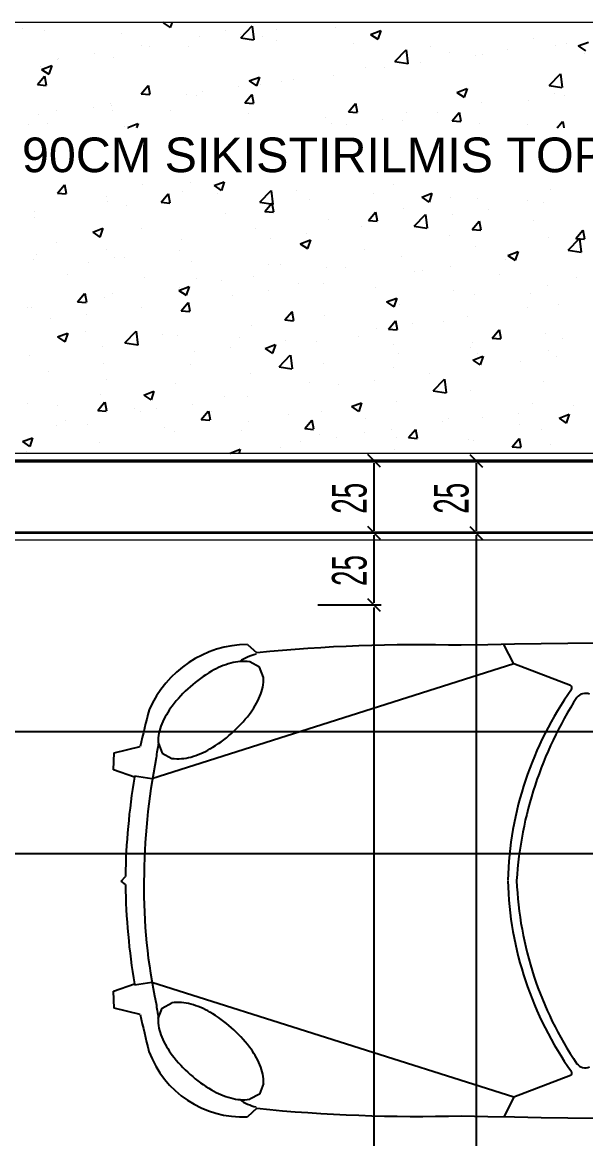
# Model space of a CAD drawing. Header units: inches. Extents: x -7543 to -822, y 102837 to 190349.
# Drawn here: x -836.31437 to -836.29487, y 102837.14652 to 102837.18517 of the extents above; entities that cross this region are included whole.
import ezdxf

# ---------------------------------------------------------------- set-up
doc = ezdxf.new("R2010")
doc.units = ezdxf.units.IN
doc.header["$MEASUREMENT"] = 0
doc.linetypes.add('DASHDOTX2', pattern=[2, 1, -0.5, 0, -0.5])
doc.layers.get('Defpoints').update_dxf_attribs({"lineweight": 25})
for name, color, linetype, lineweight in [('AKS', 1, 'Continuous', 25), ('ARABA', 7, 'Continuous', 25), ('ICOL', 55, 'Continuous', 25), ('SIVA', 150, 'Continuous', 15), ('TARAMA', 8, 'Continuous', 25), ('YAZI', 7, 'Continuous', 25)]:
    doc.layers.add(name, color=color, linetype=linetype, lineweight=lineweight)
doc.layers.add('DUVAR', color=7, linetype='Continuous', lineweight=35, true_color=0xfc4642)
doc.styles.add('OLCU', font='tromand.shx', dxfattribs={"width": 0.6, "height": 12})
doc.styles.add('TURKCE', font='arial.ttf')

msp = doc.modelspace()

# ---------------------------------------------------------------- linework, layer by layer
at = {"layer": 'AKS', "linetype": 'DASHDOTX2', "ltscale": 10}
msp.add_line((-836.3331215750702, 102837.1674930621), (-836.1803623513185, 102837.1674930621), dxfattribs=at)
at = {"layer": 'ARABA'}
for p, q in [((-836.3065724856135, 102837.1636374035), (-836.3062461802589, 102837.163345105)), ((-836.2973572593438, 102837.1629603132), (-836.2977051518502, 102837.1636371432)), ((-836.2973572593438, 102837.1629603132), (-836.3098808904258, 102837.1589848025)), ((-836.3061573693874, 102837.1628508874), (-836.3064981602042, 102837.1630333451)), ((-836.3060186560965, 102837.1624900719), (-836.3061573693874, 102837.1628508874)), ((-836.2954007900678, 102837.1622106704), (-836.2973572593438, 102837.1629603132)), ((-836.3111852026032, 102837.1598790181), (-836.3102854241599, 102837.1600949667)), ((-836.3096699120053, 102837.1602338915), (-836.3095311987144, 102837.1598730761)), ((-836.3112090832483, 102837.1592895024), (-836.3111852026032, 102837.1598790181)), ((-836.3095311987144, 102837.1598730761), (-836.3091904078976, 102837.1596906184)), ((-836.3104861259161, 102837.1590398044), (-836.3112090832483, 102837.1592895024)), ((-836.3098808904258, 102837.1589848025), (-836.3104800798922, 102837.1590759139)), ((-836.3109487015054, 102837.1554387577), (-836.310802036356, 102837.1556005228)), ((-836.310802036356, 102837.155317337), (-836.3109487015054, 102837.1554387577)), ((-836.3112090832483, 102837.1516283575), (-836.3104861259161, 102837.1518780555)), ((-836.3111852026032, 102837.1510388418), (-836.3112090832483, 102837.1516283575)), ((-836.3098808904258, 102837.1519330574), (-836.3104800798922, 102837.151841946)), ((-836.2973572593438, 102837.1479575466), (-836.3098808904258, 102837.1519330574)), ((-836.3095311987144, 102837.1510447838), (-836.3091904078976, 102837.1512272415)), ((-836.3102854241599, 102837.1508228932), (-836.3111852026032, 102837.1510388418)), ((-836.3096699120053, 102837.1506839683), (-836.3095311987144, 102837.1510447838)), ((-836.2954007900678, 102837.1487071895), (-836.2973572593438, 102837.1479575466)), ((-836.3060186560964, 102837.148427788), (-836.3061573693874, 102837.1480669725)), ((-836.3061573693874, 102837.1480669725), (-836.3064981602042, 102837.1478845148)), ((-836.2973572593438, 102837.1479575466), (-836.2977051518502, 102837.1472807167)), ((-836.3062461802589, 102837.1475727548), (-836.3065724856135, 102837.1472804564))]:
    msp.add_line(p, q, dxfattribs=at)
for centre, radius, start, end in [((-836.3065194962948, 102837.1598720814), 0.003765695014078214, 90.80626936418145, 156.6309590040515), ((-836.3006763973957, 102837.1078737854), 0.05575024469299015, 88.46077408560932, 95.73375645431476), ((-836.2923812903906, 102836.8943341185), 0.2693556434130333, 85.17144948693704, 91.4465947719862), ((-836.305916862434, 102837.1617329845), 0.001604419163886786, 102.8828287334278, 125.2515636442781), ((-836.306377986811, 102837.160236144), 0.002858974677958856, 105.8025540755275, 120.1927662823026), ((-836.3067164174641, 102837.1614319291), 0.001616220745716414, 82.23896652292976, 105.8025540755275), ((-836.305463732567, 102837.1586648416), 0.004676899833748401, 120.1927662823026, 131.4322878137079), ((-836.3076347804976, 102837.1624724249), 0.001616220745716076, 337.062021516128, 0.6256092340703007), ((-836.305463732567, 102837.1586648416), 0.004676899833750893, 131.4322878137079, 142.6718091845319), ((-836.2855770157829, 102837.1551348832), 0.01199407059845997, 144.648435494083, 178.4111011900916), ((-836.295432991687, 102837.1621266284), 9.000000000001016e-05, 324.648435494083, 69.03511178387163), ((-836.3087792664876, 102837.1629567689), 0.002858974677957986, 322.6718091845318, 337.062021516128), ((-836.2840167872758, 102837.1546220789), 0.01326879482916422, 147.2533750748712, 176.3840064397451), ((-836.2948828767654, 102837.1615652081), 0.0003758651692243097, 67.23109894188038, 141.4393808775452), ((-836.2872966477651, 102837.1551756174), 0.02350922877102512, 164.7336474518918, 167.9214886053963), ((-836.3069093016143, 102837.1597671946), 0.002858974677957986, 142.6718091845319, 157.062021516128), ((-836.3080537876042, 102837.1602515386), 0.001616220745716654, 157.062021516128, 180.6256092340703), ((-836.3102248355349, 102837.1640591218), 0.004676899833751269, 311.4322878137079, 322.6718091845318), ((-836.3102248355349, 102837.1640591218), 0.004676899833748117, 300.1927662823025, 311.4322878137079), ((-836.3021151182527, 102837.1587675911), 0.007679668023683556, 169.2088268491464, 172.9223235709005), ((-836.2870538931709, 102837.1553224183), 0.02310356432466791, 169.0428091582764, 179.7520692791098), ((-836.3089721506377, 102837.1612920344), 0.001616220745716414, 262.2389665229297, 285.8025540755275), ((-836.3093105812909, 102837.1624878195), 0.002858974677959079, 285.8025540755275, 300.1927662823025), ((-836.2872966477651, 102837.1551756174), 0.02350922877102537, 170.5394231677598, 178.9643807944582), ((-836.2855770157829, 102837.1557829767), 0.01199407059845997, 181.5888988099084, 215.351564505917), ((-836.2850701301882, 102837.1559498402), 0.01219891753207151, 182.3063260507667, 214.0562924097324), ((-836.2872966477651, 102837.1557422424), 0.02350922877102538, 181.0356192055418, 189.4605768322402), ((-836.2914766547335, 102837.1551564354), 0.01868247958051604, 179.1843322190227, 192.213632216042), ((-836.3021151182527, 102837.1521502688), 0.007679668023683556, 187.0776764290996, 190.7911731508536), ((-836.3089721506377, 102837.1496258255), 0.001616220745716343, 74.19744592447249, 97.76103347707027), ((-836.2795417332272, 102837.1573854886), 0.03143631961070486, 192.0496003841092, 194.4423652883399), ((-836.3093105812909, 102837.1484300404), 0.002858974677959079, 59.80723371769746, 74.19744592447249), ((-836.3102248355349, 102837.1468587381), 0.004676899833750634, 48.56771218629208, 59.80723371769746), ((-836.3080537876042, 102837.1506663213), 0.001616220745716626, 179.3743907659297, 202.937978483872), ((-836.3069093016143, 102837.1511506653), 0.00285897467795887, 202.937978483872, 217.3281908154681), ((-836.3102248355349, 102837.1468587381), 0.004676899833749032, 37.32819081546813, 48.56771218629208), ((-836.3087792664876, 102837.147961091), 0.002858974677957986, 22.93797848387198, 37.32819081546813), ((-836.3067422696274, 102837.1507275229), 0.00345124531163426, 200.0361469341536, 272.8198040646801), ((-836.305463732567, 102837.1522530183), 0.004676899833749085, 217.3281908154681, 228.5677121862921), ((-836.3076347804976, 102837.148445435), 0.001616220745716629, 359.3743907659297, 22.93797848387198), ((-836.2948828767654, 102837.1493526518), 0.0003758651692241277, 218.5606191224547, 292.7689010581196), ((-836.305463732567, 102837.1522530183), 0.004676899833748117, 228.5677121862921, 239.8072337176974), ((-836.295432991687, 102837.1487912315), 9.000000000001016e-05, 290.9648882161284, 35.35156450591698), ((-836.306377986811, 102837.1506817159), 0.002858974677959079, 239.8072337176974, 254.1974459244725), ((-836.2923812903907, 102837.4165837414), 0.2693556434130333, 268.5534052280138, 274.8285505130629), ((-836.3067164174641, 102837.1494859308), 0.001616220745716414, 254.1974459244725, 277.7610334770702), ((-836.305916862434, 102837.1491848754), 0.001604419163886786, 234.7484363557219, 257.1171712665722), ((-836.3006763973957, 102837.2030440745), 0.05575024469298565, 264.2662435456853, 271.5392259143907)]:
    msp.add_arc(centre, radius, start, end, dxfattribs=at)
at = {"layer": 'Defpoints'}
for p, q in [((-836.3208218610786, 102837.1699712074), (-836.2058218610786, 102837.1699712074)), ((-836.2608218610785, 102837.1674930621), (-836.3158218610786, 102837.1674930621))]:
    msp.add_line(p, q, dxfattribs=at)
at = {"layer": 'DUVAR'}
for p, q in [((-836.2708218610786, 102837.1699930621), (-836.3158218610786, 102837.1699930621)), ((-836.2708218610786, 102837.1674930621), (-836.3158218610786, 102837.1674930621))]:
    msp.add_line(p, q, dxfattribs=at)
at = {"layer": 'ICOL'}
for p, q in [((-836.3019673146746, 102837.1697724448), (-836.3024085493062, 102837.1702136794)), ((-836.2988799730301, 102837.1702136794), (-836.2984387383987, 102837.1697724448)), ((-836.3019539319904, 102837.1699930621), (-836.3041379319903, 102837.1699930621)), ((-836.3021879319904, 102837.1675710621), (-836.3021879319904, 102837.1699150621)), ((-836.2988933557144, 102837.1699930621), (-836.2967093557144, 102837.1699930621)), ((-836.2986593557144, 102837.1699150621), (-836.2986593557144, 102837.1675710621)), ((-836.3019539319904, 102837.1674930621), (-836.3041379319903, 102837.1674930621)), ((-836.3019539319904, 102837.1674930621), (-836.3041379319903, 102837.1674930621)), ((-836.3019673146746, 102837.1672724448), (-836.3024085493062, 102837.1677136794)), ((-836.3019673146746, 102837.1672724448), (-836.3024085493062, 102837.1677136794)), ((-836.2988933557144, 102837.1674930621), (-836.2967093557144, 102837.1674930621)), ((-836.2988933557144, 102837.1674930621), (-836.2967093557144, 102837.1674930621)), ((-836.2988799730301, 102837.1677136794), (-836.2984387383987, 102837.1672724448)), ((-836.2988799730301, 102837.1677136794), (-836.2984387383987, 102837.1672724448)), ((-836.3021879319904, 102837.1650710621), (-836.3021879319904, 102837.1674150621)), ((-836.2986593557144, 102837.1674150621), (-836.2986593557144, 102836.8175710621)), ((-836.3019673146746, 102837.1647724448), (-836.3024085493062, 102837.1652136794)), ((-836.3019673146746, 102837.1647724448), (-836.3024085493062, 102837.1652136794)), ((-836.3019539319904, 102837.1649930621), (-836.3041379319903, 102837.1649930621)), ((-836.3019539319904, 102837.1649930621), (-836.3041379319903, 102837.1649930621)), ((-836.3021879319904, 102837.1200710621), (-836.3021879319904, 102837.1649150621)), ((-836.3157438610785, 102837.1606221636), (-836.2708998610785, 102837.1606221636)), ((-836.3182438610786, 102837.1563928054), (-836.2083998610785, 102837.1563928054))]:
    msp.add_line(p, q, dxfattribs=at)
at = {"layer": 'SIVA'}
for p, q in [((-836.3362436090792, 102837.1851747682), (-836.2859936090788, 102837.1851747682)), ((-836.2397436090789, 102837.1702430621), (-836.3210718610786, 102837.1702430621)), ((-836.2710718610786, 102837.1672430621), (-836.3155718610785, 102837.1672430621))]:
    msp.add_line(p, q, dxfattribs=at)
at = {"layer": 'TARAMA'}
for p, q in [((-836.3143538713922, 102837.1849737453), (-836.3143538713922, 102837.1849737453)), ((-836.3135885191289, 102837.1848960631), (-836.3135885191289, 102837.1848960631)), ((-836.3094984582036, 102837.185159078), (-836.3094575838438, 102837.1851747682)), ((-836.309498455401, 102837.185159072), (-836.3092497441293, 102837.1849913141)), ((-836.3092348345493, 102837.1849919383), (-836.3091734880218, 102837.1851747682)), ((-836.3073239340265, 102837.184876961), (-836.3073239340265, 102837.184876961)), ((-836.3068077954946, 102837.1846417515), (-836.3064183530174, 102837.1850476342)), ((-836.3063479500408, 102837.1845708413), (-836.3064031909632, 102837.1850456904)), ((-836.305573469189, 102837.1849279797), (-836.305573469189, 102837.1849279797)), ((-836.3035336850514, 102837.1849992874), (-836.3035336850514, 102837.1849992874)), ((-836.3023128110239, 102837.1847586393), (-836.3019627183639, 102837.1848930273)), ((-836.3020491877503, 102837.1845914939), (-836.3019478061293, 102837.1848936397)), ((-836.3109194069481, 102837.1847832888), (-836.3109194069481, 102837.1847832888)), ((-836.3082502947672, 102837.1846705144), (-836.3082502947672, 102837.1846705144)), ((-836.3068251683264, 102837.1847631904), (-836.3068251683264, 102837.1847631904)), ((-836.3068077970925, 102837.1846417504), (-836.3063631133222, 102837.1845727842)), ((-836.3060592176641, 102837.1846791944), (-836.3060592176641, 102837.1846791944)), ((-836.3055811825864, 102837.18455774), (-836.3055811825864, 102837.18455774)), ((-836.3029120704055, 102837.1844449657), (-836.3029120704055, 102837.1844449657)), ((-836.3023128082191, 102837.1847586333), (-836.3020640969472, 102837.1845908754)), ((-836.296666593184, 102837.1846287571), (-836.296666593184, 102837.1846287571)), ((-836.2955342946013, 102837.1844507724), (-836.2955342946013, 102837.1844507724)), ((-836.295127163844, 102837.1843582006), (-836.2947770711841, 102837.1844925886)), ((-836.3118765798952, 102837.1840981594), (-836.3118765798952, 102837.1840981594)), ((-836.3102398648732, 102837.1843764361), (-836.3102398648732, 102837.1843764361)), ((-836.3099829202099, 102837.1843474645), (-836.3099829202099, 102837.1843474645)), ((-836.3086264013273, 102837.1843271415), (-836.3086264013273, 102837.1843271415)), ((-836.3014715902515, 102837.1838141564), (-836.3010821477743, 102837.1842200391)), ((-836.3010117455422, 102837.1837432429), (-836.3010669864645, 102837.1842180919)), ((-836.3002429582247, 102837.1843321913), (-836.3002429582247, 102837.1843321913)), ((-836.2995825240307, 102837.1841282322), (-836.2995825240307, 102837.1841282322)), ((-836.2984303662515, 102837.1840617526), (-836.2984303662515, 102837.1840617526)), ((-836.2975738460437, 102837.184219417), (-836.2975738460437, 102837.184219417)), ((-836.2959048336387, 102837.1843818456), (-836.2959048336387, 102837.1843818456)), ((-836.295127161037, 102837.1843581946), (-836.2948784497653, 102837.1841904367)), ((-836.294904733863, 102837.1841066426), (-836.294904733863, 102837.1841066426)), ((-836.3136995701229, 102837.1835464222), (-836.3133494774629, 102837.1836808102)), ((-836.3134359476921, 102837.1833792858), (-836.3133345660713, 102837.1836814315)), ((-836.3131557957199, 102837.1838759112), (-836.3131557957199, 102837.1838759112)), ((-836.3131282790326, 102837.1839333701), (-836.3131282790326, 102837.1839333701)), ((-836.3112233357407, 102837.1839522599), (-836.3112233357407, 102837.1839522599)), ((-836.301471591849, 102837.1838141554), (-836.3010269080787, 102837.1837451891)), ((-836.3009975499147, 102837.1837096997), (-836.3009975499147, 102837.1837096997)), ((-836.30058570617, 102837.1837857414), (-836.30058570617, 102837.1837857414)), ((-836.2986920464848, 102837.1840350464), (-836.2986920464848, 102837.1840350464)), ((-836.3138406443263, 102837.1830183741), (-836.3135995989727, 102837.1833056408)), ((-836.3137488683535, 102837.183632167), (-836.3137488683535, 102837.183632167)), ((-836.3136995673218, 102837.1835464162), (-836.31345085605, 102837.1833786583)), ((-836.313526939144, 102837.1829928262), (-836.3135847519533, 102837.1833062396)), ((-836.306513922943, 102837.1831459835), (-836.3061638302831, 102837.1832803715)), ((-836.3062503008932, 102837.1829788415), (-836.3061489192722, 102837.1832809872)), ((-836.303594484328, 102837.1833348182), (-836.303594484328, 102837.1833348182)), ((-836.3024984548774, 102837.1836277073), (-836.3024984548774, 102837.1836277073)), ((-836.3018374053074, 102837.1836209521), (-836.3018374053074, 102837.1836209521)), ((-836.2961353850083, 102837.1829865613), (-836.2957459425312, 102837.1833924441)), ((-836.2956755410435, 102837.1829156445), (-836.2957307819659, 102837.1833904935)), ((-836.313840637318, 102837.1830183726), (-836.3135417789085, 102837.1829922259)), ((-836.3102543434134, 102837.1827046135), (-836.3100132980597, 102837.1829918801)), ((-836.3099406385045, 102837.1826790627), (-836.3099984513137, 102837.1829924762)), ((-836.3068888168762, 102837.1829559212), (-836.3068888168762, 102837.1829559212)), ((-836.3065139201399, 102837.1831459775), (-836.3062652088681, 102837.1829782197)), ((-836.3061200169408, 102837.1830147252), (-836.3061200169408, 102837.1830147252)), ((-836.3054143857241, 102837.1831271824), (-836.3054143857241, 102837.1831271824)), ((-836.3049951571909, 102837.1832052262), (-836.3049951571909, 102837.1832052262)), ((-836.2961353866056, 102837.1829865603), (-836.2956907028353, 102837.182917594)), ((-836.3102543364049, 102837.1827046119), (-836.3099554779955, 102837.1826784652)), ((-836.3086872006039, 102837.1826626722), (-836.3086872006039, 102837.1826626722)), ((-836.3083303165708, 102837.1826266575), (-836.3083303165708, 102837.1826266575)), ((-836.3081405160136, 102837.1827911318), (-836.3081405160136, 102837.1827911318)), ((-836.3066680425003, 102837.1823908528), (-836.3064269971467, 102837.1826781195)), ((-836.306354337865, 102837.1823652992), (-836.3064121506742, 102837.1826787127)), ((-836.2993282757632, 102837.1827455448), (-836.2989781831033, 102837.1828799328)), ((-836.2993282729578, 102837.1827455388), (-836.2990795616861, 102837.182577781)), ((-836.2990646540941, 102837.1825783972), (-836.2989632724732, 102837.1828805429)), ((-836.2959656329153, 102837.1827173764), (-836.2959656329153, 102837.1827173764)), ((-836.295597943151, 102837.1826435031), (-836.295597943151, 102837.1826435031)), ((-836.3131919275824, 102837.1821261009), (-836.3131919275824, 102837.1821261009)), ((-836.3118930805776, 102837.182228312), (-836.3118930805776, 102837.182228312)), ((-836.3112982678971, 102837.1823754059), (-836.3112982678971, 102837.1823754059)), ((-836.3112841350173, 102837.1822877907), (-836.3112841350173, 102837.1822877907)), ((-836.3112462474176, 102837.1821261326), (-836.3112462474176, 102837.1821261326)), ((-836.3092239683969, 102837.1821155376), (-836.3092239683969, 102837.1821155376)), ((-836.3066680354917, 102837.1823908513), (-836.3063691770824, 102837.1823647046)), ((-836.3030817415873, 102837.1820770921), (-836.3028406962337, 102837.1823643588)), ((-836.3027680372253, 102837.1820515358), (-836.3028258500347, 102837.1823649492)), ((-836.298491165528, 102837.1823972834), (-836.298491165528, 102837.1823972834)), ((-836.2968496422885, 102837.1824787138), (-836.2968496422885, 102837.1824787138)), ((-836.31380966763, 102837.1819676977), (-836.31380966763, 102837.1819676977)), ((-836.306554856216, 102837.1820027633), (-836.306554856216, 102837.1820027633)), ((-836.3038857440351, 102837.1818899889), (-836.3038857440351, 102837.1818899889)), ((-836.3030817345787, 102837.1820770906), (-836.3027828761692, 102837.1820509439)), ((-836.3019010538571, 102837.1818136829), (-836.3019010538571, 102837.1818136829)), ((-836.3012166318542, 102837.1817772146), (-836.3012166318542, 102837.1817772146)), ((-836.3010583491912, 102837.1820452304), (-836.3010583491912, 102837.1820452304)), ((-836.300007394172, 102837.1820629879), (-836.300007394172, 102837.1820629879)), ((-836.2994954406743, 102837.1817633314), (-836.2992543953206, 102837.1820505981)), ((-836.2994954336655, 102837.1817633299), (-836.299196575256, 102837.1817371832)), ((-836.2991817365858, 102837.1817377723), (-836.299239549395, 102837.1820511857)), ((-836.2958522354918, 102837.1815173866), (-836.2956680944077, 102837.1817368374)), ((-836.2956126605976, 102837.1815173866), (-836.2956532487555, 102837.1817374222)), ((-836.3141621782643, 102837.1816256077), (-836.3141621782643, 102837.1816256077)), ((-836.3135079534513, 102837.1816694618), (-836.3135079534513, 102837.1816694618)), ((-836.3108388412704, 102837.1815566875), (-836.3108388412704, 102837.1815566875)), ((-836.3107150348623, 102837.1815333277), (-836.3103649422023, 102837.1816677157)), ((-836.3107150320607, 102837.1815333218), (-836.31069140728, 102837.1815173866)), ((-836.3104006813578, 102837.1815173866), (-836.310350032415, 102837.1816683347)), ((-836.3036552836046, 102837.1816703489), (-836.3036552836046, 102837.1816703489)), ((-836.3031527529947, 102837.1816488935), (-836.3031527529947, 102837.1816488935)), ((-836.2985475196734, 102837.1816644402), (-836.2985475196734, 102837.1816644402)), ((-836.296873029818, 102837.1816454382), (-836.296873029818, 102837.1816454382)), ((-836.2958784074925, 102837.1815516659), (-836.2958784074925, 102837.1815516659)), ((-836.3131468876569, 102837.1792574135), (-836.3129058423033, 102837.1795446801)), ((-836.3128331854131, 102837.179231865), (-836.3128909982223, 102837.1795452784)), ((-836.3102187268126, 102837.1795739934), (-836.3102187268126, 102837.1795739934)), ((-836.3085367532049, 102837.1796433385), (-836.3085367532049, 102837.1796433385)), ((-836.3077304996017, 102837.1795202333), (-836.3073804069418, 102837.1796546213)), ((-836.3077304967994, 102837.1795202273), (-836.3074817855277, 102837.1793524694)), ((-836.3075496146317, 102837.179461219), (-836.3075496146317, 102837.179461219)), ((-836.3074668803799, 102837.1793530922), (-836.3073656566945, 102837.1796547673)), ((-836.301506815839, 102837.1795465543), (-836.301506815839, 102837.1795465543)), ((-836.3131468806499, 102837.1792574119), (-836.3128480222406, 102837.1792312652)), ((-836.3114526840516, 102837.1791428136), (-836.3114526840516, 102837.1791428136)), ((-836.3095605867439, 102837.1789436528), (-836.3093195413903, 102837.1792309195)), ((-836.3092468847735, 102837.1789181015), (-836.3093046975828, 102837.179231515)), ((-836.3088087991571, 102837.1793337337), (-836.3088087991571, 102837.1793337337)), ((-836.3076258525654, 102837.1792611091), (-836.3076258525654, 102837.1792611091)), ((-836.3061448999773, 102837.1789435634), (-836.3057554575001, 102837.1793494461)), ((-836.3056850590699, 102837.1788726535), (-836.3057402999923, 102837.1793475026)), ((-836.3048805024509, 102837.1793484447), (-836.3048805024509, 102837.1793484447)), ((-836.3044227466858, 102837.1790460294), (-836.3044227466858, 102837.1790460294)), ((-836.30221139027, 102837.1792356703), (-836.30221139027, 102837.1792356703)), ((-836.3005448524218, 102837.1791197946), (-836.3001947597619, 102837.1792541826)), ((-836.3005448496174, 102837.1791197886), (-836.3002961383456, 102837.1789520308)), ((-836.3002812335809, 102837.1789526479), (-836.3001798519599, 102837.1792547936)), ((-836.2995422780892, 102837.1791228959), (-836.2995422780892, 102837.1791228959)), ((-836.2986127640813, 102837.1790683448), (-836.2986127640813, 102837.1790683448)), ((-836.2960872314685, 102837.1793884378), (-836.2960872314685, 102837.1793884378)), ((-836.3139312661832, 102837.1786387592), (-836.3139312661832, 102837.1786387592)), ((-836.3114057335705, 102837.1789588521), (-836.3114057335705, 102837.1789588521)), ((-836.3107712113881, 102837.1788470147), (-836.3107712113881, 102837.1788470147)), ((-836.3095605797369, 102837.1789436513), (-836.3092617213274, 102837.1789175046)), ((-836.3095195122506, 102837.179011804), (-836.3095195122506, 102837.179011804)), ((-836.3061449015747, 102837.1789435624), (-836.3057002178043, 102837.1788745961)), ((-836.3059742858309, 102837.1786298921), (-836.3057332404773, 102837.1789171588)), ((-836.3056605841339, 102837.178604338), (-836.3057183969431, 102837.1789177515)), ((-836.3011799477445, 102837.1787162919), (-836.3011799477445, 102837.1787162919)), ((-836.2982286385254, 102837.178699386), (-836.2982286385254, 102837.178699386)), ((-836.2968731659083, 102837.1790101216), (-836.2968731659083, 102837.1790101216)), ((-836.2963349788402, 102837.178948691), (-836.2963349788402, 102837.178948691)), ((-836.3139289632716, 102837.1784312888), (-836.3139289632716, 102837.1784312888)), ((-836.3073386775325, 102837.1785455045), (-836.3073386775325, 102837.1785455045)), ((-836.3059742788237, 102837.1786298906), (-836.3056754204142, 102837.1786037439)), ((-836.3037768821578, 102837.1783414103), (-836.3037768821578, 102837.1783414103)), ((-836.3023879849179, 102837.1783161315), (-836.3021469395643, 102837.1786033981)), ((-836.3023879779106, 102837.1783161299), (-836.3020891195011, 102837.1782899832)), ((-836.3020742834943, 102837.1782905745), (-836.3021320963036, 102837.178603988)), ((-836.3008086947342, 102837.1781159683), (-836.300419252257, 102837.1785218511)), ((-836.3003488545712, 102837.1780450551), (-836.3004040954936, 102837.1785199042)), ((-836.2994803376629, 102837.1785345967), (-836.2994803376629, 102837.1785345967)), ((-836.298801684005, 102837.1780023708), (-836.2985606386512, 102837.1782896374)), ((-836.2984879828548, 102837.1779768111), (-836.298545795664, 102837.1782902245)), ((-836.29668133669, 102837.1782973006), (-836.29668133669, 102837.1782973006)), ((-836.3119316115209, 102837.1779075775), (-836.311581518861, 102837.1780419655)), ((-836.3119316087202, 102837.1779075715), (-836.3116828974485, 102837.1777398137)), ((-836.3116679935229, 102837.1777404397), (-836.3115666119019, 102837.1780425855)), ((-836.3102546083792, 102837.1780449795), (-836.3102546083792, 102837.1780449795)), ((-836.3063024147706, 102837.1780213173), (-836.3063024147706, 102837.1780213173)), ((-836.3045317492316, 102837.1778695657), (-836.3045317492316, 102837.1778695657)), ((-836.3026380895463, 102837.1781188708), (-836.3026380895463, 102837.1781188708)), ((-836.3008086963313, 102837.1781159673), (-836.300364012561, 102837.178047001)), ((-836.2988016769974, 102837.1780023693), (-836.2985028185881, 102837.1779762225)), ((-836.2952153830919, 102837.1776886101), (-836.2949743377383, 102837.1779758768)), ((-836.2949016822151, 102837.1776630476), (-836.2949594950244, 102837.177976461)), ((-836.3131705392259, 102837.1775444546), (-836.3131705392259, 102837.1775444546)), ((-836.3088695984337, 102837.1776692644), (-836.3088695984337, 102837.1776692644)), ((-836.3057834483691, 102837.1777047764), (-836.3057834483691, 102837.1777047764)), ((-836.3047459643411, 102837.1775071388), (-836.3043958716812, 102837.1776415268)), ((-836.3047459615382, 102837.1775071328), (-836.3044972502664, 102837.177339375)), ((-836.3044823467238, 102837.1773399954), (-836.3043809651028, 102837.1776421412)), ((-836.2995972675367, 102837.1777967756), (-836.2995972675367, 102837.1777967756)), ((-836.2961480307451, 102837.1777239685), (-836.2961480307451, 102837.1777239685)), ((-836.2954724894911, 102837.1772883732), (-836.2950830470139, 102837.177694256)), ((-836.2952153760843, 102837.1776886086), (-836.2949165176749, 102837.1776624619)), ((-836.2950126500726, 102837.1772174567), (-836.2950678909949, 102837.1776923058)), ((-836.3138615126231, 102837.177131791), (-836.3138615126231, 102837.177131791)), ((-836.311466532847, 102837.1772943829), (-836.311466532847, 102837.1772943829)), ((-836.3089412002525, 102837.1772890505), (-836.3089412002525, 102837.1772890505)), ((-836.3025131983834, 102837.1772962507), (-836.3025131983834, 102837.1772962507)), ((-836.2986735633579, 102837.1774038756), (-836.2986735633579, 102837.1774038756)), ((-836.2975603171612, 102837.1771067002), (-836.2972102245013, 102837.1772410881)), ((-836.2975603143562, 102837.1771066942), (-836.2973116030845, 102837.1769389363)), ((-836.2972966999248, 102837.1769395511), (-836.2971953183038, 102837.1772416969)), ((-836.2954724910878, 102837.1772883722), (-836.2950278073175, 102837.177219406)), ((-836.3139920654598, 102837.1769742899), (-836.3139920654598, 102837.1769742899)), ((-836.3120865590753, 102837.1768749562), (-836.3120865590753, 102837.1768749562)), ((-836.3111924004422, 102837.1770190166), (-836.3111924004422, 102837.1770190166)), ((-836.3108348599378, 102837.1770397455), (-836.3108348599378, 102837.1770397455)), ((-836.3085232882614, 102837.1769062423), (-836.3085232882614, 102837.1769062423)), ((-836.3058541760805, 102837.1767934679), (-836.3058541760805, 102837.1767934679)), ((-836.3054291292301, 102837.1767957258), (-836.3054291292301, 102837.1767957258)), ((-836.301240747021, 102837.1770518226), (-836.301240747021, 102837.1770518226)), ((-836.2995439862126, 102837.1767273275), (-836.2995439862126, 102837.1767273275)), ((-836.2976503265274, 102837.1769766325), (-836.2976503265274, 102837.1769766325)), ((-836.3128072733159, 102837.1764601665), (-836.3128072733159, 102837.1764601665)), ((-836.310138161135, 102837.1763473921), (-836.310138161135, 102837.1763473921)), ((-836.3063632140471, 102837.1763568481), (-836.3063632140471, 102837.1763568481)), ((-836.3038376814344, 102837.1766769411), (-836.3038376814344, 102837.1766769411)), ((-836.3031850638997, 102837.1766806935), (-836.3031850638997, 102837.1766806935)), ((-836.3007956853501, 102837.1765625381), (-836.3007956853501, 102837.1765625381)), ((-836.3005159517188, 102837.1765679192), (-836.3005159517188, 102837.1765679192)), ((-836.297846839538, 102837.1764551448), (-836.297846839538, 102837.1764551448)), ((-836.2951777273571, 102837.1763423705), (-836.2951777273571, 102837.1763423705)), ((-836.3089470762603, 102837.1758944831), (-836.3085969836004, 102837.176028871)), ((-836.3089303977102, 102837.1760047951), (-836.3089303977102, 102837.1760047951)), ((-836.3086834598668, 102837.1757273429), (-836.3085820782458, 102837.1760294887)), ((-836.3083450600768, 102837.1762952009), (-836.3083450600768, 102837.1762952009)), ((-836.3074690489541, 102837.1762346178), (-836.3074690489541, 102837.1762346178)), ((-836.3047999367733, 102837.1761218434), (-836.3047999367733, 102837.1761218434)), ((-836.3039534372336, 102837.1761468122), (-836.3039534372336, 102837.1761468122)), ((-836.3021308245925, 102837.176009069), (-836.3021308245925, 102837.176009069)), ((-836.2962088300217, 102837.1760594993), (-836.2962088300217, 102837.1760594993)), ((-836.3124531309875, 102837.1754964528), (-836.3122120856339, 102837.1757837195)), ((-836.312139431682, 102837.1754709038), (-836.3121972444912, 102837.1757843173)), ((-836.3115273321237, 102837.1756299136), (-836.3115273321237, 102837.1756299136)), ((-836.3112609909235, 102837.175794676), (-836.3112609909235, 102837.175794676)), ((-836.3089470734591, 102837.1758944771), (-836.3086983621872, 102837.1757267192)), ((-836.3070987960564, 102837.1757327179), (-836.3070987960564, 102837.1757327179)), ((-836.3058470969188, 102837.1758975072), (-836.3058470969188, 102837.1758975072)), ((-836.3017614290804, 102837.1754940444), (-836.3014113364205, 102837.1756284324)), ((-836.3014978130677, 102837.1753268986), (-836.3013964314467, 102837.1756290444)), ((-836.2994617124116, 102837.1758962947), (-836.2994617124116, 102837.1758962947)), ((-836.2987343626344, 102837.1757394063), (-836.2987343626344, 102837.1757394063)), ((-836.2967926002307, 102837.1757835203), (-836.2967926002307, 102837.1757835203)), ((-836.3141769217702, 102837.1752941511), (-836.3141769217702, 102837.1752941511)), ((-836.3140528647364, 102837.1753098206), (-836.3140528647364, 102837.1753098206)), ((-836.3124531239819, 102837.1754964513), (-836.3121542655724, 102837.1754703046)), ((-836.3102565479398, 102837.1753169919), (-836.3102565479398, 102837.1753169919)), ((-836.3088668300745, 102837.1751826921), (-836.3086257847209, 102837.1754699588)), ((-836.3088668230688, 102837.1751826906), (-836.3085679646593, 102837.1751565439)), ((-836.3085531310425, 102837.1751571403), (-836.3086109438517, 102837.1754705537)), ((-836.301761426277, 102837.1754940384), (-836.3015127150053, 102837.1753262805)), ((-836.3013015462975, 102837.1753873533), (-836.3013015462975, 102837.1753873533)), ((-836.296887773324, 102837.1753139816), (-836.296887773324, 102837.1753139816)), ((-836.2958079223312, 102837.1754202998), (-836.2958079223312, 102837.1754202998)), ((-836.3134019067625, 102837.1749028976), (-836.3134019067625, 102837.1749028976)), ((-836.312150207625, 102837.1750676869), (-836.312150207625, 102837.1750676869)), ((-836.3052805291616, 102837.1748689315), (-836.3050394838078, 102837.1751561981)), ((-836.3052805221556, 102837.1748689299), (-836.3049816637462, 102837.1748427832)), ((-836.3049668304029, 102837.1748433768), (-836.3050246432122, 102837.1751567903)), ((-836.3038984807109, 102837.1750124718), (-836.3038984807109, 102837.1750124718)), ((-836.3016942282485, 102837.1745551708), (-836.3014531828949, 102837.1748424375)), ((-836.3013805297633, 102837.1745296133), (-836.3014383425726, 102837.1748430268)), ((-836.2998037041707, 102837.1748134567), (-836.2998037041707, 102837.1748134567)), ((-836.2989656742146, 102837.1750045739), (-836.2989656742146, 102837.1750045739)), ((-836.3131481881796, 102837.1742818273), (-836.3127980955196, 102837.1744162153)), ((-836.3128845730097, 102837.1741146904), (-836.3127831913887, 102837.1744168362)), ((-836.312187158858, 102837.1744774724), (-836.312187158858, 102837.1744774724)), ((-836.3108182097033, 102837.1740729704), (-836.3104287672261, 102837.1744788531)), ((-836.3103583725976, 102837.1740020642), (-836.31041361352, 102837.1744769132)), ((-836.3064240133237, 102837.1746923788), (-836.3064240133237, 102837.1746923788)), ((-836.3021110330374, 102837.1745904796), (-836.3021110330374, 102837.1745904796)), ((-836.3016942212425, 102837.1745551693), (-836.3013953628331, 102837.1745290225)), ((-836.3008593338999, 102837.1747552689), (-836.3008593338999, 102837.1747552689)), ((-836.2981079273355, 102837.1742414101), (-836.2978668819819, 102837.1745286768)), ((-836.2977942291237, 102837.1742158499), (-836.2978520419331, 102837.1745292633)), ((-836.2962696292983, 102837.17439503), (-836.2962696292983, 102837.17439503)), ((-836.3131481853799, 102837.1742818213), (-836.3128994741081, 102837.1741140634)), ((-836.3108182113003, 102837.1740729694), (-836.31037352753, 102837.1740040031)), ((-836.3095180466772, 102837.174364698), (-836.3095180466772, 102837.174364698)), ((-836.3089911969869, 102837.1743403259), (-836.3089911969869, 102837.1743403259)), ((-836.3068489344963, 102837.1742519236), (-836.3068489344963, 102837.1742519236)), ((-836.3059625409998, 102837.1738813886), (-836.3056124483398, 102837.1740157766)), ((-836.3056989262107, 102837.1737142461), (-836.3055975445897, 102837.1740163919)), ((-836.3052687849208, 102837.1741747537), (-836.3052687849208, 102837.1741747537)), ((-836.3041798223155, 102837.1741391493), (-836.3041798223155, 102837.1741391493)), ((-836.3027196350174, 102837.1743129318), (-836.3027196350174, 102837.1743129318)), ((-836.3015107101346, 102837.1740263749), (-836.3015107101346, 102837.1740263749)), ((-836.298795161911, 102837.174074937), (-836.298795161911, 102837.174074937)), ((-836.2981079203294, 102837.1742414086), (-836.2978090619199, 102837.1742152619)), ((-836.2956896976516, 102837.1742161475), (-836.2956896976516, 102837.1742161475)), ((-836.314113664013, 102837.1736453513), (-836.314113664013, 102837.1736453513)), ((-836.3115881314002, 102837.1739654443), (-836.3115881314002, 102837.1739654443)), ((-836.3084141437436, 102837.1737606593), (-836.3084141437436, 102837.1737606593)), ((-836.3071624446061, 102837.1739254486), (-836.3071624446061, 102837.1739254486)), ((-836.3059625381978, 102837.1738813826), (-836.3057138269261, 102837.1737136248)), ((-836.3056355658641, 102837.1738124069), (-836.3056355658641, 102837.1738124069)), ((-836.30548200446, 102837.1732453753), (-836.305092561983, 102837.1736512581)), ((-836.305022168099, 102837.1731744658), (-836.3050774090214, 102837.1736493148)), ((-836.3013623455741, 102837.1737228841), (-836.3013623455741, 102837.1737228841)), ((-836.2988415979537, 102837.1739136006), (-836.2988415979537, 102837.1739136006)), ((-836.2987768938199, 102837.1734809499), (-836.29842680116, 102837.1736153379)), ((-836.2986056284983, 102837.1737156226), (-836.2986056284983, 102837.1737156226)), ((-836.2985132794116, 102837.1733138018), (-836.2984118977906, 102837.1736159476)), ((-836.2961724857729, 102837.1738008262), (-836.2961724857729, 102837.1738008262)), ((-836.2958715708809, 102837.1736130306), (-836.2958715708809, 102837.1736130306)), ((-836.311571895627, 102837.1733449334), (-836.311571895627, 102837.1733449334)), ((-836.3085514967108, 102837.173311882), (-836.3085514967108, 102837.173311882)), ((-836.3054820060569, 102837.1732453743), (-836.3050373222866, 102837.173176408)), ((-836.3039592799876, 102837.1733480025), (-836.3039592799876, 102837.1733480025)), ((-836.2987768910159, 102837.173480944), (-836.298528179744, 102837.1733131861)), ((-836.2971232700183, 102837.1734482413), (-836.2971232700183, 102837.1734482413)), ((-836.3134655553122, 102837.1730956284), (-836.3134655553122, 102837.1730956284)), ((-836.3064848126003, 102837.1730279096), (-836.3064848126003, 102837.1730279096)), ((-836.301521559345, 102837.1732150977), (-836.301521559345, 102837.1732150977)), ((-836.3002810219018, 102837.1730325154), (-836.3002810219018, 102837.1730325154)), ((-836.3114674275575, 102837.1728113571), (-836.3114674275575, 102837.1728113571)), ((-836.3090519962634, 102837.1726758566), (-836.3090519962634, 102837.1726758566)), ((-836.3044374901917, 102837.1727145728), (-836.3044374901917, 102837.1727145728)), ((-836.3034263807245, 102837.172618421), (-836.3034263807245, 102837.172618421)), ((-836.3021746815871, 102837.1727832103), (-836.3021746815871, 102837.1727832103)), ((-836.3001457992169, 102837.1724177802), (-836.2997563567397, 102837.172823663)), ((-836.2996859636004, 102837.1723468674), (-836.2997412045227, 102837.1728217164)), ((-836.2963304285748, 102837.1727305607), (-836.2963304285748, 102837.1727305607)), ((-836.3116489306768, 102837.1723009751), (-836.3116489306768, 102837.1723009751)), ((-836.310163652919, 102837.1722687328), (-836.309813560259, 102837.1724031208)), ((-836.3101636501186, 102837.1722687268), (-836.3099149388469, 102837.172100969)), ((-836.3099000393536, 102837.1721015937), (-836.3097986577326, 102837.1724037394)), ((-836.3073534210384, 102837.1722140479), (-836.3073534210384, 102837.1722140479)), ((-836.306584132608, 102837.1722026951), (-836.306584132608, 102837.1722026951)), ((-836.3001458008135, 102837.1724177792), (-836.2997011170432, 102837.172348813)), ((-836.2988559611877, 102837.1724104678), (-836.2988559611877, 102837.1724104678)), ((-836.3141744632896, 102837.1719808821), (-836.3141744632896, 102837.1719808821)), ((-836.3131608324877, 102837.1719224956), (-836.3131608324877, 102837.1719224956)), ((-836.3117593743181, 102837.1717354921), (-836.3115183289644, 102837.1720227588)), ((-836.3117593673138, 102837.1717354906), (-836.3114605089044, 102837.1717093439)), ((-836.311445677951, 102837.1717099426), (-836.3115034907603, 102837.172023356)), ((-836.3104917203068, 102837.1718097212), (-836.3104917203068, 102837.1718097212)), ((-836.3102693518852, 102837.171713523), (-836.3102693518852, 102837.171713523)), ((-836.3097294914307, 102837.1717886008), (-836.3097294914307, 102837.1717886008)), ((-836.3084777922933, 102837.1719533901), (-836.3084777922933, 102837.1719533901)), ((-836.3081730734051, 102837.1714217315), (-836.3079320280515, 102837.1717089981)), ((-836.3078593773115, 102837.1713961791), (-836.3079171901207, 102837.1717095926)), ((-836.307822608126, 102837.1716969469), (-836.307822608126, 102837.1716969469)), ((-836.3040200792641, 102837.1716835333), (-836.3040200792641, 102837.1716835333)), ((-836.3029780057392, 102837.1718682942), (-836.3026279130793, 102837.1720026821)), ((-836.3029780029367, 102837.1718682882), (-836.302729291665, 102837.1717005303)), ((-836.3027143925544, 102837.1717011494), (-836.3026130109336, 102837.1720032951)), ((-836.3014231448508, 102837.1720584148), (-836.3014231448508, 102837.1720584148)), ((-836.2966960801959, 102837.171965844), (-836.2966960801959, 102837.171965844)), ((-836.2952932588829, 102837.1718902771), (-836.2952932588829, 102837.1718902771)), ((-836.3128872433142, 102837.1713728748), (-836.3128872433142, 102837.1713728748)), ((-836.3081730664007, 102837.1714217299), (-836.3078742079913, 102837.1713955832)), ((-836.3065456118769, 102837.1713634403), (-836.3065456118769, 102837.1713634403)), ((-836.3051534959451, 102837.1715841725), (-836.3051534959451, 102837.1715841725)), ((-836.304586772492, 102837.1711079708), (-836.3043457271384, 102837.1713952375)), ((-836.304273076672, 102837.1710824156), (-836.3043308894812, 102837.1713958291)), ((-836.3024843837643, 102837.1714713982), (-836.3024843837643, 102837.1714713982)), ((-836.2998152715834, 102837.1713586238), (-836.2998152715834, 102837.1713586238)), ((-836.2996120110427, 102837.1714653191), (-836.2996120110427, 102837.1714653191)), ((-836.2984386177055, 102837.1714761827), (-836.2984386177055, 102837.1714761827)), ((-836.2971869185681, 102837.171640972), (-836.2971869185681, 102837.171640972)), ((-836.2957923585593, 102837.1714678555), (-836.2954422658994, 102837.1716022435)), ((-836.2957923557547, 102837.1714678495), (-836.2955436444829, 102837.1713000916)), ((-836.2955287457555, 102837.1713007051), (-836.2954273641345, 102837.1716028508)), ((-836.3131852827319, 102837.1712129981), (-836.3131852827319, 102837.1712129981)), ((-836.3121065931805, 102837.1712508711), (-836.3121065931805, 102837.1712508711)), ((-836.3094374809996, 102837.1711380967), (-836.3094374809996, 102837.1711380967)), ((-836.30911279554, 102837.1710113873), (-836.30911279554, 102837.1710113873)), ((-836.3067683688187, 102837.1710253224), (-836.3067683688187, 102837.1710253224)), ((-836.3045867654876, 102837.1711079693), (-836.3042879070781, 102837.1710818225)), ((-836.3040992566379, 102837.170912548), (-836.3040992566379, 102837.170912548)), ((-836.3025279418894, 102837.1709647942), (-836.3025279418894, 102837.1709647942)), ((-836.3015963695891, 102837.1710604568), (-836.3015963695891, 102837.1710604568)), ((-836.3010004715791, 102837.1707942101), (-836.3007594262255, 102837.1710814768)), ((-836.3006867760323, 102837.1707686521), (-836.3007445888416, 102837.1710820656)), ((-836.2971461594025, 102837.1712458494), (-836.2971461594025, 102837.1712458494)), ((-836.2963912278515, 102837.1710660915), (-836.2963912278515, 102837.1710660915)), ((-836.3143647648383, 102837.1706560771), (-836.3140146721782, 102837.170790465)), ((-836.3143647620394, 102837.1706560711), (-836.3141160507677, 102837.1704883132)), ((-836.3141011524964, 102837.1704889412), (-836.3139997708754, 102837.1707910869)), ((-836.3117097299535, 102837.1706365058), (-836.3117097299535, 102837.1706365058)), ((-836.3047417284117, 102837.1706463625), (-836.3047417284117, 102837.1706463625)), ((-836.3034900292743, 102837.1708111518), (-836.3034900292743, 102837.1708111518)), ((-836.301430144457, 102837.1707997737), (-836.301430144457, 102837.1707997737)), ((-836.3010004645744, 102837.1707942086), (-836.300701606165, 102837.1707680619)), ((-836.2989167604642, 102837.1707459985), (-836.2989167604642, 102837.1707459985)), ((-836.2987610322762, 102837.1706869993), (-836.2987610322762, 102837.1706869993)), ((-836.2974141706661, 102837.1704804494), (-836.2971731253124, 102837.1707677161)), ((-836.2971004753928, 102837.1704548887), (-836.297158288202, 102837.1707683021)), ((-836.2960919200953, 102837.1705742249), (-836.2960919200953, 102837.1705742249)), ((-836.3142352625662, 102837.1703164128), (-836.3142352625662, 102837.1703164128)), ((-836.3071791176584, 102837.1702556384), (-836.3068290249985, 102837.1703900264)), ((-836.3071791148575, 102837.1702556324), (-836.3071604786528, 102837.1702430621)), ((-836.306863643064, 102837.1702430621), (-836.3068141240765, 102837.1703906426)), ((-836.3054438727361, 102837.1704642693), (-836.3054438727361, 102837.1704642693)), ((-836.3014839441273, 102837.1703939455), (-836.3014839441273, 102837.1703939455)), ((-836.2974141636613, 102837.1704804479), (-836.2971153052519, 102837.1704543012))]:
    msp.add_line(p, q, dxfattribs=at)

# ---------------------------------------------------------------- texts
at = {"layer": 'ICOL', "style": 'OLCU', "width": 0.6}
for p in [(-836.3024519319904, 102837.168160205), (-836.2989233557144, 102837.168160205), (-836.3024519319904, 102837.165660205)]:
    msp.add_text('25', height=0.0012, rotation=90, dxfattribs=at).set_placement(p)
at = {"layer": 'YAZI', "style": 'TURKCE'}
msp.add_text('90CM SIKISTIRILMIS TOPRAK', height=0.001200000000000001, dxfattribs=at).set_placement((-836.3143802105766, 102837.1799856677))

doc.saveas('drawing.dxf')
